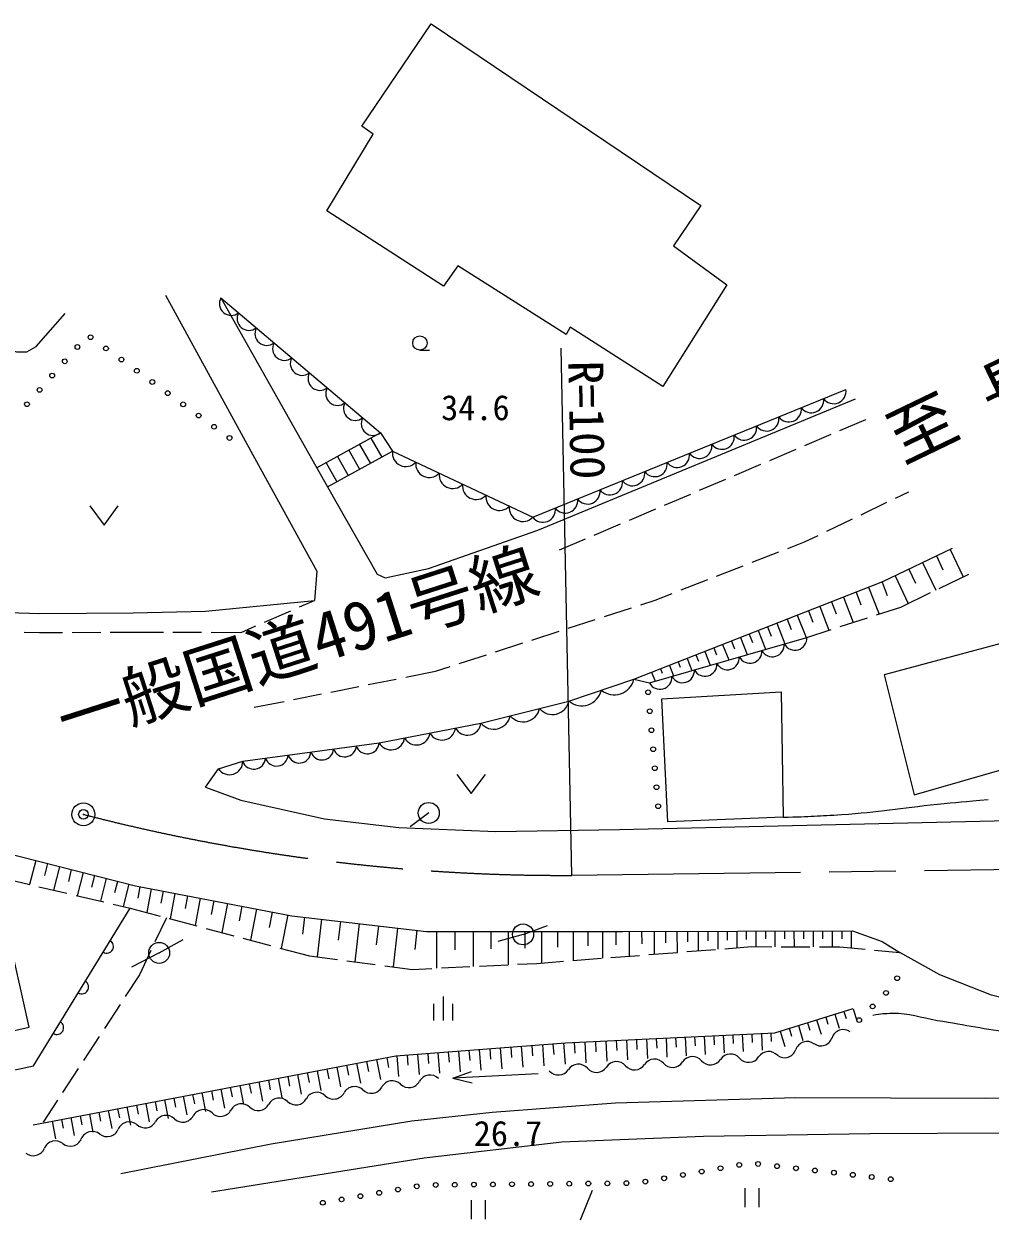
# Model space of a CAD drawing. Units: millimetres at full size, sheet at 1:1000; details may follow other scales. Extents: x 40000 to 680000, y 20000 to 380000.
# Drawn here: x 127495 to 178155, y 264131 to 326838 of the extents above; entities that cross this region are included whole.
import ezdxf
from ezdxf.enums import TextEntityAlignment as Align

# ---------------------------------------------------------------- set-up
doc = ezdxf.new("R2010")
doc.units = ezdxf.units.MM
doc.header["$LTSCALE"] = 1000
doc.header["$PDMODE"] = 32
doc.header["$PDSIZE"] = 500
doc.linetypes.add('CHAIN', pattern=[18.5, 12, -1.5, 3.5, -1.5])
for name, color, linetype, lineweight in [('M-BGD', 7, 'Continuous', 13), ('M-BMK', 2, 'CHAIN', 13), ('M-BMK-SRVR', 3, 'Continuous', 13), ('M-STR-HTXT', 7, 'Continuous', 13)]:
    doc.layers.add(name, color=color, linetype=linetype, lineweight=lineweight)
doc.layers.add('M-BGD-HTXT', color=7, linetype='Continuous')
doc.layers.add('M-OTRS', color=6, linetype='Continuous')
doc.styles.add('ＭＳ ゴシック', font='')
doc.styles.get('ＭＳ ゴシック').set_extended_font_data('MS Gothic')

msp = doc.modelspace()

# ---------------------------------------------------------------- linework, layer by layer
at = {"layer": 'M-BGD'}
for p, q in [((137823, 312482), (146189, 305401)), ((148257, 309735), (148757, 309735)), ((170282, 305523), (171638, 306101)), ((146189, 305401), (142853, 303559)), ((146189, 305401), (146820, 304443)), ((145097, 304798), (145659, 303801)), ((145693, 305128), (146255, 304131)), ((168442, 304740), (169822, 305327)), ((143939, 304159), (144501, 303162)), ((144537, 304489), (145098, 303492)), ((166602, 303956), (167982, 304544)), ((143347, 303832), (143909, 302835)), ((164761, 303173), (166142, 303760)), ((162921, 302389), (164301, 302977)), ((173193, 301975), (173899, 302315)), ((161081, 301606), (162461, 302193)), ((171390, 301109), (172742, 301759)), ((130945, 301567), (131695, 300567)), ((131695, 300567), (132445, 301567)), ((159241, 300822), (160621, 301410)), ((157401, 300039), (158781, 300626)), ((169588, 300242), (170940, 300892)), ((155584, 299265), (156941, 299843)), ((168431, 299686), (169137, 300026)), ((165679, 298615), (167077, 299159)), ((167543, 299340), (168431, 299686)), ((176059, 299292), (176751, 297853)), ((174617, 298599), (175310, 297156)), ((175338, 298945), (175685, 298224)), ((163815, 297889), (165213, 298433)), ((173171, 297903), (173866, 296457)), ((173894, 298251), (174241, 297528)), ((175485, 297241), (177048, 297996)), ((161951, 297164), (163349, 297708)), ((171788, 297305), (172338, 295901)), ((172490, 297580), (172765, 296878)), ((141951, 296275), (142726, 296612)), ((159834, 296389), (160597, 296637)), ((160597, 296637), (161485, 296982)), ((170466, 296787), (170984, 295465)), ((171127, 297046), (171386, 296385)), ((173473, 296267), (175035, 297023)), ((140116, 295477), (141492, 296075)), ((157931, 295772), (159358, 296235)), ((168634, 296070), (168864, 295484)), ((169220, 296299), (169708, 295054)), ((169843, 296543), (170087, 295921)), ((172197, 295856), (173473, 296267)), ((156029, 295156), (157456, 295618)), ((166975, 295420), (167396, 294347)), ((167512, 295630), (167722, 295094)), ((168048, 295840), (168507, 294668)), ((170293, 295243), (171721, 295703)), ((127515, 294959), (128319, 294934)), ((128319, 294934), (129524, 294940)), ((130024, 294942), (131524, 294949)), ((132024, 294952), (133230, 294957)), ((133230, 294957), (134806, 294953)), ((135306, 294951), (136806, 294947)), ((137306, 294946), (138882, 294941)), ((138882, 294941), (139658, 295278)), ((154126, 294539), (155553, 295001)), ((165527, 294853), (165703, 294405)), ((165993, 295035), (166378, 294053)), ((166484, 295227), (166676, 294736)), ((168542, 294678), (169818, 295089)), ((152224, 293922), (153651, 294385)), ((160293, 292295), (168542, 294678)), ((163665, 294123), (163807, 293761)), ((164131, 294306), (164448, 293495)), ((164596, 294488), (164755, 294083)), ((165062, 294670), (165413, 293774)), ((150321, 293305), (151748, 293768)), ((162269, 293576), (162519, 292938)), ((162734, 293758), (162859, 293439)), ((163200, 293941), (163483, 293217)), ((147512, 292591), (149082, 292904)), ((149082, 292904), (149846, 293151)), ((160406, 292846), (160589, 292380)), ((160872, 293029), (160963, 292796)), ((161337, 293211), (161554, 292659)), ((161803, 293394), (161911, 293117)), ((145550, 292201), (147021, 292494)), ((159475, 292482), (160293, 292295)), ((141627, 291421), (143098, 291713)), ((143588, 291811), (145060, 292103)), ((139566, 291011), (141136, 291323)), ((150198, 287488), (150948, 286488)), ((150948, 286488), (151698, 287488)), ((148721, 285473), (147740, 284741)), ((128112, 282975), (127795, 281722)), ((128739, 282816), (128580, 282190)), ((129365, 282657), (129053, 281427)), ((129980, 282501), (129824, 281886)), ((130595, 282345), (130289, 281136)), ((131200, 282192), (131047, 281587)), ((126336, 282065), (127797, 281722)), ((128283, 281608), (129743, 281264)), ((131804, 282039), (131503, 280851)), ((132399, 281888), (132248, 281294)), ((132993, 281738), (132697, 280570)), ((133580, 281604), (133467, 281012)), ((130230, 281150), (131690, 280807)), ((134171, 281491), (133935, 280252)), ((134791, 281373), (134673, 280753)), ((135411, 281254), (135157, 279926)), ((136075, 281128), (135948, 280463)), ((136739, 281001), (136467, 279577)), ((132177, 280692), (133071, 280482)), ((133071, 280482), (134632, 280066)), ((137451, 280865), (137315, 280153)), ((138163, 280729), (137872, 279202)), ((138927, 280583), (138781, 279820)), ((139690, 280438), (139378, 278801)), ((134967, 279977), (134367, 278711)), ((135115, 279937), (136565, 279551)), ((140508, 280281), (140352, 279463)), ((141327, 280125), (140992, 278371)), ((142211, 280007), (142108, 279120)), ((143098, 279904), (142869, 277924)), ((144088, 279789), (143973, 278799)), ((145078, 279675), (144845, 277668)), ((137048, 279422), (138497, 279036)), ((146081, 279558), (145965, 278555)), ((147085, 279442), (146849, 277407)), ((148102, 279324), (147984, 278307)), ((149123, 279267), (149123, 277335)), ((150089, 279267), (150089, 278301)), ((151054, 279267), (151054, 277429)), ((151973, 279267), (151973, 278348)), ((153667, 279109), (152348, 278735)), ((152892, 279267), (152892, 277518)), ((153667, 279109), (154955, 279566)), ((153767, 279267), (153767, 278392)), ((154642, 279267), (154642, 277610)), ((155470, 279267), (155470, 278438)), ((156299, 279267), (156299, 277739)), ((157063, 279267), (157063, 278503)), ((157827, 279267), (157827, 277858)), ((158531, 279267), (158531, 278562)), ((159236, 279267), (159239, 277968)), ((159886, 279269), (159887, 278619)), ((160536, 279270), (160538, 278069)), ((161136, 279271), (161138, 278671)), ((161737, 279272), (161739, 278162)), ((162292, 279273), (162293, 278718)), ((162847, 279274), (162849, 278249)), ((163360, 279275), (163361, 278763)), ((163873, 279276), (163874, 278329)), ((164373, 279277), (164374, 278804)), ((164873, 279278), (164874, 278407)), ((165373, 279279), (165373, 278843)), ((165873, 279280), (165874, 278466)), ((166373, 279281), (166373, 278874)), ((166873, 279282), (166874, 278463)), ((167373, 279283), (167373, 278874)), ((167873, 279284), (167874, 278461)), ((168373, 279285), (168373, 278873)), ((168873, 279286), (168874, 278458)), ((169373, 279287), (169373, 278873)), ((169873, 279288), (169874, 278456)), ((170373, 279289), (170373, 278873)), ((170873, 279290), (170874, 278403)), ((134587, 278137), (135843, 278833)), ((138980, 278907), (140430, 278521)), ((164255, 278358), (165643, 278466)), ((165643, 278466), (166707, 278464)), ((167207, 278462), (168707, 278459)), ((169207, 278457), (170270, 278455)), ((170270, 278455), (171599, 278327)), ((134587, 278137), (133133, 277390)), ((134153, 278260), (133553, 276994)), ((140913, 278392), (142474, 277976)), ((142474, 277976), (143933, 277786)), ((156279, 277737), (157774, 277854)), ((158273, 277892), (159768, 278009)), ((160267, 278048), (161762, 278164)), ((162261, 278203), (163756, 278319)), ((172096, 278279), (173425, 278151)), ((144429, 277722), (145917, 277529)), ((146413, 277464), (147872, 277275)), ((147872, 277275), (148884, 277324)), ((149384, 277348), (150882, 277420)), ((151381, 277444), (152880, 277517)), ((153379, 277541), (154392, 277590)), ((154392, 277590), (155780, 277698)), ((133553, 276994), (132807, 275851)), ((132533, 275432), (131713, 274176)), ((148993, 274594), (148993, 275469)), ((149493, 274594), (149493, 275844)), ((149993, 274594), (149993, 275469)), ((169537, 274771), (169652, 274396)), ((170015, 274918), (170237, 274197)), ((170493, 275065), (170604, 274705)), ((170971, 275212), (171183, 274520)), ((167147, 274036), (167397, 273226)), ((167625, 274183), (167750, 273778)), ((168103, 274330), (168343, 273550)), ((168581, 274477), (168701, 274087)), ((169059, 274624), (169290, 273873)), ((131440, 273758), (130619, 272502)), ((155792, 273419), (155878, 272298)), ((156353, 273449), (156380, 272887)), ((156914, 273475), (156967, 272376)), ((157464, 273502), (157491, 272952)), ((158014, 273528), (158066, 272454)), ((158551, 273554), (158577, 273017)), ((159089, 273579), (159139, 272530)), ((159613, 273605), (159639, 273080)), ((160138, 273630), (160187, 272604)), ((160651, 273654), (160675, 273142)), ((161164, 273679), (161212, 272677)), ((161665, 273703), (161689, 273202)), ((162165, 273727), (162212, 272748)), ((162665, 273751), (162688, 273261)), ((163164, 273774), (163210, 272819)), ((163664, 273798), (163687, 273321)), ((164163, 273822), (164208, 272890)), ((164663, 273846), (164685, 273380)), ((165162, 273870), (165206, 272961)), ((165661, 273894), (165683, 273439)), ((166161, 273918), (166203, 273031)), ((166660, 273942), (166682, 273499)), ((147587, 272788), (147629, 272247)), ((148128, 272829), (148211, 271754)), ((148666, 272871), (148707, 272333)), ((149204, 272912), (149287, 271830)), ((149745, 272954), (149786, 272413)), ((150286, 272995), (150369, 271907)), ((150830, 273037), (150872, 272493)), ((151374, 273079), (151458, 271984)), ((151921, 273121), (151963, 272574)), ((152469, 273163), (152553, 272062)), ((153019, 273206), (153062, 272655)), ((153570, 273248), (153655, 272140)), ((154124, 273291), (154166, 272737)), ((154678, 273333), (154763, 272219)), ((155235, 273376), (155277, 272819)), ((143898, 272153), (144096, 271112)), ((144418, 272252), (144517, 271731)), ((144939, 272351), (145138, 271301)), ((145463, 272451), (145563, 271926)), ((145988, 272550), (146189, 271493)), ((146517, 272651), (146617, 272122)), ((147046, 272746), (147129, 271664)), ((130346, 272083), (129526, 270827)), ((140822, 271568), (141015, 270550)), ((141330, 271665), (141427, 271156)), ((141839, 271761), (142034, 270736)), ((142352, 271859), (142449, 271346)), ((142864, 271956), (143061, 270923)), ((143381, 272055), (143479, 271538)), ((149986, 271572), (150969, 271923)), ((154457, 271805), (149986, 271572)), ((149986, 271572), (151000, 271324)), ((137323, 270903), (137417, 270409)), ((137816, 270996), (138005, 270002)), ((138313, 271091), (138408, 270594)), ((138810, 271185), (139001, 270184)), ((139311, 271281), (139406, 270780)), ((139812, 271376), (140004, 270366)), ((140317, 271472), (140413, 270967)), ((129252, 270409), (128506, 269265)), ((134374, 270342), (134465, 269860)), ((134865, 270435), (135050, 269464)), ((135356, 270529), (135448, 270043)), ((135847, 270622), (136033, 269643)), ((136338, 270715), (136432, 270226)), ((136830, 270809), (137017, 269822)), ((130935, 269688), (131114, 268747)), ((131426, 269781), (131516, 269311)), ((131918, 269875), (132098, 268926)), ((132409, 269968), (132499, 269494)), ((132900, 270062), (133082, 269105)), ((133391, 270155), (133482, 269677)), ((133882, 270248), (134066, 269285)), ((128970, 269314), (129147, 268389)), ((129462, 269408), (129550, 268945)), ((129953, 269501), (130130, 268568)), ((130444, 269594), (130533, 269128)), ((157292, 265673), (156661, 264131)), ((165294, 265808), (165294, 264808)), ((166044, 264808), (166044, 265808)), ((150941, 265177), (150941, 264177)), ((151691, 264177), (151691, 265177))]:
    msp.add_line(p, q, dxfattribs=at)
for points in [[(148852, 326838), (162995, 317316), (161551, 315197), (164345, 313161), (160990, 307823), (156145, 310939), (155927, 310565), (150241, 314148), (149493, 313089), (143371, 317046), (145801, 321065), (145209, 321486)], [(174167, 286430), (182486, 288813), (180944, 294951), (172594, 292708)], [(167301, 285249), (161257, 285016), (160945, 291450), (167208, 291824)], [(119294, 272348), (127768, 274238), (126734, 278877), (118259, 276987)]]:
    msp.add_lwpolyline(points, close=True, dxfattribs=at)
for points in [[(134910, 312622), (139501, 304244), (142855, 298157), (142726, 296612)], [(137823, 312482), (143414, 302562), (146820, 304443)], [(124005, 311026), (126201, 309936), (127105, 309655), (127650, 309655), (128133, 309936), (129660, 311649)], [(146820, 304443), (154180, 300985), (170596, 307680)], [(143414, 302562), (146009, 297996), (146445, 297794), (148704, 298292), (154437, 300302), (171098, 307180)], [(159475, 292482), (172538, 297599), (176183, 299352)], [(93864, 298606), (108368, 297313), (117138, 296401), (122256, 296121), (128332, 295934), (133216, 295957), (137024, 296051), (142726, 296612)], [(137019, 286819), (138876, 286149), (143258, 285167), (147149, 284712), (152231, 284501), (158716, 284607), (184409, 285203), (184783, 288408), (187299, 293853), (190033, 298923)], [(137019, 286819), (137704, 287785), (138966, 288190), (146117, 289156), (151460, 290184), (156071, 291337), (159475, 292482)], [(93752, 290273), (104174, 289081), (112049, 287516), (123289, 284197), (133337, 281650), (141539, 280085), (148596, 279267), (158878, 279267), (170936, 279290), (172502, 278729), (173425, 278151)], [(120196, 282351), (115312, 278916), (117368, 269920), (128000, 272210), (133071, 280482)], [(132578, 266574), (140461, 268131), (147830, 269331), (152051, 269783), (158517, 270281), (167973, 270562), (177892, 270519), (191964, 270585), (193607, 270772), (194137, 271099), (194215, 271582), (194153, 272314), (193888, 272860), (193124, 273280), (191722, 273825), (189619, 274199), (184182, 274916), (180085, 275461), (178231, 275929), (175521, 276988), (173425, 278151)], [(127988, 269127), (147000, 272743), (155886, 273426), (166874, 273952), (170976, 275214)], [(137330, 265613), (148476, 267400), (155697, 268241), (163128, 268522), (171856, 268662), (178936, 268697), (182301, 268522), (186753, 267751), (190188, 267225), (192852, 267120), (195516, 267505), (197689, 267856), (198705, 268031), (199512, 267961), (200388, 267575), (202666, 266068)]]:
    msp.add_lwpolyline(points, dxfattribs=at)
for centre, radius in [((130988, 310414), 125), ((148257, 310110), 375), ((130300, 309902), 125), ((131797, 309827), 125), ((129638, 309152), 125), ((132607, 309241), 125), ((128977, 308402), 125), ((133417, 308654), 125), ((134227, 308067), 125), ((128316, 307652), 125), ((135036, 307480), 125), ((127654, 306902), 125), ((135846, 306893), 125), ((136656, 306307), 125), ((137466, 305720), 125), ((138275, 305133), 125), ((160224, 291802), 125), ((160312, 290806), 125), ((160400, 289810), 125), ((160488, 288814), 125), ((160576, 287818), 125), ((160663, 286821), 125), ((148721, 285473), 550), ((160751, 285825), 125), ((153667, 279109), 550), ((134587, 278137), 550), ((173284, 276810), 125), ((172699, 276042), 125), ((171997, 275330), 125), ((171295, 274617), 125), ((165003, 267025), 125), ((165991, 267072), 125), ((162050, 266498), 125), ((163034, 266674), 125), ((164019, 266850), 125), ((166985, 266958), 125), ((167978, 266845), 125), ((168972, 266731), 125), ((169965, 266617), 125), ((170959, 266503), 125), ((171952, 266390), 125), ((148094, 265902), 125), ((149088, 265972), 125), ((150088, 265981), 125), ((151088, 265991), 125), ((152088, 266000), 125), ((153088, 266009), 125), ((154088, 266019), 125), ((155088, 266028), 125), ((156088, 266038), 125), ((157088, 266047), 125), ((158088, 266056), 125), ((159087, 266066), 125), ((160081, 266146), 125), ((161065, 266322), 125), ((172946, 266276), 125), ((144153, 265213), 125), ((145138, 265385), 125), ((146123, 265558), 125), ((147108, 265730), 125), ((143168, 265041), 125)]:
    msp.add_circle(centre, radius, dxfattribs=at)
for centre, radius, start, end in [((138366, 312180), 621, 150.97225, 308.54069), ((139295, 311394), 621, 150.97225, 308.54069), ((140225, 310607), 621, 150.97225, 308.54069), ((141154, 309820), 621, 150.97225, 308.54069), ((142084, 309034), 621, 150.97225, 308.54069), ((143013, 308247), 621, 150.97225, 308.54069), ((143943, 307460), 621, 150.97225, 308.54069), ((169953, 307580), 651, 215.59209, 8.78205), ((144872, 306673), 621, 150.97225, 308.54069), ((167608, 306624), 651, 215.59209, 8.78205), ((168781, 307102), 651, 215.59209, 8.78205), ((145802, 305887), 621, 150.97225, 308.54069), ((166435, 306146), 651, 215.59209, 8.78205), ((165263, 305667), 651, 215.59209, 8.78205), ((162918, 304711), 651, 215.59209, 8.78205), ((164090, 305189), 651, 215.59209, 8.78205), ((147522, 304344), 709, 171.9981, 317.66975), ((161745, 304233), 651, 215.59209, 8.78205), ((148749, 303768), 709, 171.9981, 317.66975), ((160573, 303755), 651, 215.59209, 8.78205), ((149976, 303192), 709, 171.9981, 317.66975), ((158227, 302798), 651, 215.59209, 8.78205), ((159400, 303276), 651, 215.59209, 8.78205), ((151202, 302615), 709, 171.9981, 317.66975), ((157055, 302320), 651, 215.59209, 8.78205), ((152429, 302039), 709, 171.9981, 317.66975), ((155882, 301842), 651, 215.59209, 8.78205), ((153656, 301462), 709, 171.9981, 317.66975), ((154710, 301363), 651, 215.59209, 8.78205), ((166739, 294289), 626, 207.73956, 4.49394), ((167918, 294629), 626, 207.73956, 4.49394), ((164383, 293608), 626, 207.73956, 4.49394), ((165561, 293948), 626, 207.73956, 4.49394), ((162026, 292927), 626, 207.73956, 4.49394), ((163204, 293267), 626, 207.73956, 4.49394), ((158447, 292722), 1056, 230.36586, 346.81842), ((160847, 292586), 626, 207.73956, 4.49394), ((156745, 292150), 1056, 230.36586, 346.81842), ((155211, 291511), 878, 219.51967, 348.55282), ((152137, 290742), 878, 219.51967, 348.55282), ((153674, 291127), 878, 219.51967, 348.55282), ((149416, 290007), 713, 208.25303, 353.53041), ((150752, 290264), 713, 208.25303, 353.53041), ((145506, 289186), 612, 198.20295, 357.18253), ((146744, 289493), 713, 208.25303, 353.53041), ((148080, 289750), 713, 208.25303, 353.53041), ((140739, 288542), 612, 198.20295, 357.18253), ((141931, 288703), 612, 198.20295, 357.18253), ((143122, 288864), 612, 198.20295, 357.18253), ((144314, 289025), 612, 198.20295, 357.18253), ((138277, 288167), 689, 213.72275, 1.86923), ((139547, 288381), 612, 198.20295, 357.18253), ((131842, 278477), 350, 238.49194, 58.49194), ((130536, 276346), 350, 238.49194, 58.49194), ((129229, 274214), 350, 238.49194, 58.49194), ((170459, 273493), 625, 55.13785, 161.39806), ((168560, 272866), 625, 55.13785, 161.39806), ((169274, 273892), 625, 235.13785, 341.39806), ((164548, 272212), 625, 40.68397, 146.94418), ((166544, 272345), 625, 40.68397, 146.94418), ((167375, 273265), 625, 235.13785, 341.39806), ((156566, 271680), 625, 40.68397, 146.94418), ((157514, 272495), 625, 220.68397, 326.94418), ((158562, 271813), 625, 40.68397, 146.94418), ((159510, 272628), 625, 220.68397, 326.94418), ((160557, 271946), 625, 40.68397, 146.94418), ((161505, 272761), 625, 220.68397, 326.94418), ((162553, 272079), 625, 40.68397, 146.94418), ((163501, 272894), 625, 220.68397, 326.94418), ((165496, 273027), 625, 220.68397, 326.94418), ((148788, 271110), 625, 45.54952, 151.80973), ((155518, 272361), 625, 220.68397, 326.94418), ((144833, 270507), 625, 45.54952, 151.80973), ((145709, 271399), 625, 225.54952, 331.80973), ((146810, 270809), 625, 45.54952, 151.80973), ((147686, 271701), 625, 225.54952, 331.80973), ((140879, 269903), 625, 45.54952, 151.80973), ((141755, 270795), 625, 225.54952, 331.80973), ((142856, 270205), 625, 45.54952, 151.80973), ((143732, 271097), 625, 225.54952, 331.80973), ((136925, 269299), 625, 45.54952, 151.80973), ((137800, 270192), 625, 225.54952, 331.80973), ((138902, 269601), 625, 45.54952, 151.80973), ((139777, 270494), 625, 225.54952, 331.80973), ((133018, 268654), 625, 51.34019, 157.6004), ((133846, 269588), 625, 225.54952, 331.80973), ((134948, 268998), 625, 45.54952, 151.80973), ((135823, 269890), 625, 225.54952, 331.80973), ((129926, 268630), 625, 231.34019, 337.6004), ((131082, 268154), 625, 51.34019, 157.6004), ((131862, 269130), 625, 231.34019, 337.6004), ((127989, 268131), 625, 231.34019, 337.6004), ((129145, 267654), 625, 51.34019, 157.6004)]:
    msp.add_arc(centre, radius, start, end, dxfattribs=at)
for points, knots in [([(167301, 285249), (168771, 285290), (169174, 285314), (170372, 285393), (172341, 285523), (173432, 285735), (175396, 285930), (176436, 286034), (176765, 286067), (178060, 286187)], [0, 0, 0, 0, 1, 1, 1, 2, 2, 2, 3, 3, 3, 3]), ([(172008, 274881), (172458, 274959), (172618, 274961), (173012, 274974), (173954, 275006), (174465, 274747), (175396, 274600), (176957, 274355), (177822, 274147), (179392, 273970), (180528, 273841), (181173, 273692), (182313, 273783), (182825, 273823), (183170, 273840), (183575, 274156), (183874, 274390), (183994, 274563), (184182, 274916)], [0, 0, 0, 0, 1, 1, 1, 2, 2, 2, 3, 3, 3, 4, 4, 4, 5, 5, 5, 6, 6, 6, 6])]:
    msp.add_open_spline(points, degree=3, knots=knots, dxfattribs=at)
at = {"layer": 'M-BMK'}
msp.add_lwpolyline([(156218, 282204), (230600, 283241), (270474, 283829), (330311, 285067), (354411, 279245)], dxfattribs=at)
msp.add_arc((155700, 382202), 100000, 255.47272, 270.29688, dxfattribs=at)
at = {"layer": 'M-BMK-SRVR'}
msp.add_circle((130615, 285400), 600, dxfattribs=at)
msp.add_point((130615, 285400), dxfattribs=at)
at = {"layer": 'M-OTRS'}
msp.add_point((130615, 285400), dxfattribs=at)
at = {"layer": 'M-STR-HTXT'}
msp.add_line((156218, 282204), (155665, 309848), dxfattribs=at)

# ---------------------------------------------------------------- texts
at = {"layer": 'M-BGD', "style": 'ＭＳ ゴシック'}
for s, p in [('34.6', (151169, 306723)), ('26.7', (152877, 268676))]:
    msp.add_text(s, height=1320, dxfattribs=at).set_placement(p, align=Align.MIDDLE_CENTER)
at = {"layer": 'M-BGD-HTXT', "style": 'ＭＳ ゴシック'}
for s, rotation, p in [('至 長門', 25.741, (178539, 307570)), ('一般国道491号線', 17.796, (141814, 294267))]:
    msp.add_text(s, height=2566, rotation=rotation, dxfattribs=at).set_placement(p, align=Align.MIDDLE_CENTER)
at = {"layer": 'M-STR-HTXT', "style": 'ＭＳ ゴシック'}
msp.add_text('R=100', height=1833, rotation=271.146, dxfattribs=at).set_placement((157020, 306073), align=Align.MIDDLE_CENTER)

doc.saveas('drawing.dxf')
